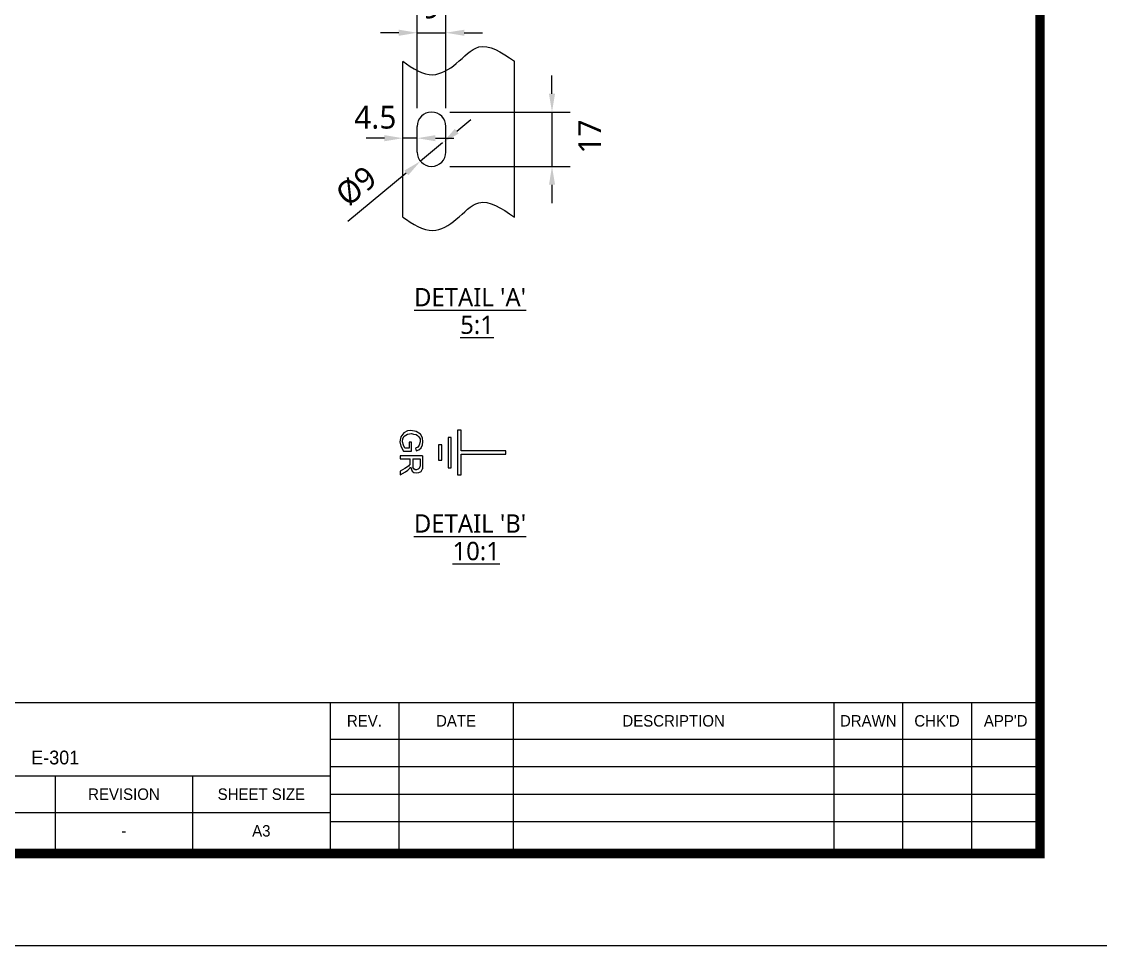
# Model space of a CAD drawing. Header units: millimetres. Extents: x 10297564 to 11610295, y -9287743 to -8409454.
# Drawn here: x 10440529 to 10464082, y -9123565 to -9103410 of the extents above; entities that cross this region are included whole.
import ezdxf
from ezdxf.enums import TextEntityAlignment as Align

# ---------------------------------------------------------------- set-up
doc = ezdxf.new("R2010")
doc.units = ezdxf.units.MM
doc.header["$LTSCALE"] = 100
for name, color, linetype in [('_도곽_마크', 7, 'Continuous'), ('BOX', 7, 'Continuous'), ('BOX_Def', 8, 'Continuous'), ('E1', 1, 'Continuous')]:
    doc.layers.add(name, color=color, linetype=linetype)
doc.layers.add('DIJ1-TEXT', color=7, linetype='Continuous', lineweight=5)
doc.layers.add('TITLE', color=7, linetype='Continuous', lineweight=0)
doc.styles.add('HL-S1', font='DotumChe.ttf')
doc.styles.add('MG', font='malgun.ttf')
doc.styles.add('RomanS', font='Dotum.ttf')
doc.dimstyles.new('HL-100', dxfattribs={"dimscale": 100, "dimtxt": 3, "dimasz": 4, "dimexe": 2, "dimexo": 2, "dimgap": 1, "dimtad": 1, "dimdec": 0, "dimzin": 0, "dimlunit": 6, "dimtxsty": 'HL-S1', "dimblk": 'DOTSMALL', "dimcen": 4, "dimdle": 2, "dimclrd": 256, "dimclre": 256, "dimclrt": 4, "dimazin": 0, "dimtfac": 1, "dimtdec": 0, "dimtix": 1, "dimtmove": 2, "dimatfit": 3, "dimldrblk": 'DOTSMALL', "dimfxl": 1.5, "dimtolj": 1, "dimtzin": 0, "dimlwd": -1, "dimlwe": -1, "dimarcsym": 0})

# ---------------------------------------------------------------- blocks, each defined once
blk = doc.blocks.new('A$C78AD5414')
at = {"layer": '_도곽_마크'}
for p, q in [((656, 53), (811, 53)), ((656, 45), (811, 45)), ((656, 39), (811, 39)), ((656, 33), (811, 33)), ((656, 27), (811, 27))]:
    blk.add_line(p, q, dxfattribs=at)
for points in [[(536, 53), (656, 53)], [(656, 53), (656, 21)], [(656, 53), (656, 21)], [(671, 53), (671, 21)], [(696, 53), (696, 21)], [(766, 53), (766, 21)], [(781, 53), (781, 21)], [(796, 53), (796, 21)], [(811, 53), (811, 21)], [(536, 37), (656, 37)], [(596, 37), (596, 21)], [(626, 37), (626, 21)], [(536, 29), (656, 29)], [(40, 21), (811, 21)]]:
    blk.add_lwpolyline(points, dxfattribs=at)
at = {"layer": 'BOX', "const_width": 2}
blk.add_lwpolyline([(40, 20), (40, 574), (811, 574), (811, 20)], close=True, dxfattribs=at)
at = {"layer": 'BOX_Def'}
blk.add_lwpolyline([(0, 0), (841, 0), (841, 594), (0, 594)], close=True, dxfattribs=at)
at = {"layer": 'DIJ1-TEXT', "style": 'RomanS'}
for s, p in [('REV.', (663.5, 49)), ('DATE', (683.5, 49)), ('DESCRIPTION', (731, 49)), ('DRAWN', (773.5, 49)), ("CHK'D", (788.5, 49)), ("APP'D", (803.5, 49)), ('REVISION', (611, 33)), ('SHEET SIZE', (641, 33))]:
    blk.add_text(s, height=2.5, dxfattribs=at).set_placement(p, align=Align.MIDDLE)
blk = doc.blocks.new('*D76')
at = {"layer": 'defpoints', "color": 0, "transparency": 16777216}
for p in [(10448851, -9105954), (10448851, -9105954), (10449165, -9105954)]:
    blk.add_point(p, dxfattribs=at)
at = {"layer": 'E1', "color": 1, "transparency": 16777216}
for p, q in [((10448451, -9105954), (10448051, -9105954)), ((10449165, -9105954), (10448851, -9105954)), ((10449565, -9105954), (10449965, -9105954))]:
    blk.add_line(p, q, dxfattribs=at)
for points in [[(10448451, -9105887), (10448451, -9106020), (10448851, -9105954)], [(10449565, -9105887), (10449565, -9106020), (10449165, -9105954)]]:
    blk.add_solid(points, dxfattribs=at)
at = {"layer": 'E1', "color": 7, "transparency": 16777216, "insert": (10448252, -9105499), "char_height": 500, "attachment_point": 5, "style": 'MG'}
blk.add_mtext('\\A1;4.5', dxfattribs=at)
blk = doc.blocks.new('_DotSmall')
at = {"color": 0, "linetype": 'ByBlock', "const_width": 0.5}
blk.add_lwpolyline([(-0.0625, 0, 1), (0.0625, 0, 1)], format="xyb", close=True, dxfattribs=at)
blk = doc.blocks.new('*D77')
at = {"layer": 'defpoints', "color": 0, "transparency": 16777216}
for p in [(10449479, -9105384), (10449479, -9106570), (10452109, -9106570)]:
    blk.add_point(p, dxfattribs=at)
at = {"layer": 'E1', "color": 1, "transparency": 16777216}
for p, q in [((10452109, -9104984), (10452109, -9104584)), ((10449879, -9105384), (10452509, -9105384)), ((10452109, -9105384), (10452109, -9106570)), ((10449879, -9106570), (10452509, -9106570)), ((10452109, -9106970), (10452109, -9107370))]:
    blk.add_line(p, q, dxfattribs=at)
for points in [[(10452043, -9104984), (10452176, -9104984), (10452109, -9105384)], [(10452043, -9106970), (10452176, -9106970), (10452109, -9106570)]]:
    blk.add_solid(points, dxfattribs=at)
at = {"layer": 'E1', "color": 7, "transparency": 16777216, "insert": (10452932, -9105920), "char_height": 500, "attachment_point": 5, "rotation": 90, "style": 'MG'}
blk.add_mtext('\\A1;17', dxfattribs=at)
blk = doc.blocks.new('*D78')
at = {"layer": 'defpoints', "color": 0, "transparency": 16777216}
for p in [(10449793, -9103653), (10449165, -9105698), (10449793, -9105698)]:
    blk.add_point(p, dxfattribs=at)
at = {"layer": 'E1', "color": 1, "transparency": 16777216}
for p, q in [((10449165, -9105298), (10449165, -9103253)), ((10449793, -9105298), (10449793, -9103253)), ((10448765, -9103653), (10448365, -9103653)), ((10449165, -9103653), (10449793, -9103653)), ((10450193, -9103653), (10450593, -9103653))]:
    blk.add_line(p, q, dxfattribs=at)
for points in [[(10448765, -9103587), (10448765, -9103720), (10449165, -9103653)], [(10450193, -9103587), (10450193, -9103720), (10449793, -9103653)]]:
    blk.add_solid(points, dxfattribs=at)
at = {"layer": 'E1', "color": 7, "transparency": 16777216, "insert": (10449479, -9103091), "char_height": 500, "attachment_point": 5, "style": 'MG'}
blk.add_mtext('\\A1;9', dxfattribs=at)
blk = doc.blocks.new('*D84')
at = {"layer": 'defpoints', "color": 0, "transparency": 16777216}
for p in [(10449721, -9106056), (10449237, -9106456)]:
    blk.add_point(p, dxfattribs=at)
at = {"layer": 'E1', "color": 1, "transparency": 16777216}
for p, q in [((10450029, -9105801), (10450337, -9105546)), ((10449721, -9106056), (10449237, -9106456)), ((10447655, -9107763), (10448928, -9106711))]:
    blk.add_line(p, q, dxfattribs=at)
for points in [[(10449986, -9105750), (10450071, -9105852), (10449721, -9106056)], [(10448886, -9106659), (10448971, -9106762), (10449237, -9106456)]]:
    blk.add_solid(points, dxfattribs=at)
at = {"layer": 'E1', "color": 7, "transparency": 16777216, "insert": (10447839, -9107003), "char_height": 500, "attachment_point": 5, "rotation": 39.5778, "style": 'MG'}
blk.add_mtext('\\A1;%%C9', dxfattribs=at)

msp = doc.modelspace()

# ---------------------------------------------------------------- linework, layer by layer
for p, q in [((10448851, -9107673.7), (10448851, -9104279.9)), ((10451292, -9107678.7), (10451292, -9104274.9)), ((10449164.8, -9106255.8), (10449164.8, -9105697.8)), ((10449792.5, -9106255.8), (10449792.5, -9105697.8))]:
    msp.add_line(p, q)
at = {"color": 7, "linetype": 'Continuous'}
for p, q in [((10448805.6, -9112467.2), (10448785.9, -9112575.7)), ((10448874.6, -9112378.5), (10448805.6, -9112467.2)), ((10448845, -9112575.7), (10448854.8, -9112507)), ((10448854.8, -9112507), (10448884.4, -9112457.7)), ((10448953.5, -9112339.1), (10448874.6, -9112378.5)), ((10448884.4, -9112457.7), (10448953.5, -9112408.4)), ((10449026.9, -9112329.9), (10448953.5, -9112339.1)), ((10448953.5, -9112408.4), (10449043.8, -9112398.4)), ((10449140.9, -9112350.7), (10449026.9, -9112329.9)), ((10449043.8, -9112398.4), (10449083.2, -9112408.2)), ((10449083.2, -9112408.2), (10449142, -9112418)), ((10449239.5, -9112409.9), (10449140.9, -9112350.7)), ((10449142, -9112418), (10449170.5, -9112437)), ((10449170.5, -9112437), (10449200.1, -9112466.5)), ((10449200.1, -9112466.5), (10449229.6, -9112515.8)), ((10449279, -9112488.8), (10449239.5, -9112409.9)), ((10449288.8, -9112576.6), (10449279, -9112488.8)), ((10449910.3, -9112482), (10449841.3, -9112482)), ((10449841.3, -9112482), (10449841.3, -9113142.9)), ((10449910.3, -9113142.9), (10449910.3, -9112482)), ((10450127.3, -9112324.2), (10450048.4, -9112324.2)), ((10450048.4, -9112324.2), (10450048.4, -9113300.6)), ((10450127.3, -9112777.8), (10450127.3, -9112324.2)), ((10448785.9, -9112575.7), (10448805.6, -9112674.3)), ((10448805.6, -9112674.3), (10448864.7, -9112782.9)), ((10448864.7, -9112654.7), (10448845, -9112575.7)), ((10448894.3, -9112713.8), (10448864.7, -9112654.7)), ((10448992.9, -9112713.8), (10448894.3, -9112713.8)), ((10449042.3, -9112585.6), (10448992.9, -9112585.6)), ((10448992.9, -9112585.6), (10448992.9, -9112713.8)), ((10449042.3, -9112782.9), (10449042.3, -9112585.6)), ((10449179.9, -9112694.1), (10449131, -9112713.6)), ((10449131, -9112713.6), (10449140.9, -9112773)), ((10449209.8, -9112654.2), (10449179.9, -9112694.1)), ((10449200.2, -9112753.3), (10449252.1, -9112711.7)), ((10449229.6, -9112575), (10449209.8, -9112654.2)), ((10449229.6, -9112515.8), (10449229.6, -9112575)), ((10449252.1, -9112711.7), (10449279, -9112645)), ((10449279, -9112645), (10449288.8, -9112576.6)), ((10449703.2, -9112644.8), (10449634.1, -9112644.8)), ((10449634.1, -9112644.8), (10449634.1, -9112980.1)), ((10449703.2, -9112980.1), (10449703.2, -9112644.8)), ((10449279, -9112881.5), (10448795.7, -9112881.5)), ((10448795.7, -9112881.5), (10448795.7, -9112950.5)), ((10448795.7, -9112950.5), (10449012.6, -9112950.5)), ((10448864.7, -9112782.9), (10449042.3, -9112782.9)), ((10449012.6, -9113058.9), (10449012.6, -9112950.5)), ((10449071.9, -9112950.5), (10449229.6, -9112950.5)), ((10449071.9, -9112950.5), (10449071.9, -9113128.1)), ((10449140.9, -9112773), (10449200.2, -9112753.3)), ((10449229.6, -9112950.5), (10449229.6, -9113098.5)), ((10449279, -9112881.5), (10449279, -9113167.4)), ((10449634.1, -9112980.1), (10449703.2, -9112980.1)), ((10451103.7, -9112777.8), (10450127.3, -9112777.8)), ((10450127.3, -9112847), (10451103.7, -9112847)), ((10450127.3, -9113300.6), (10450127.3, -9112847)), ((10451103.7, -9112847), (10451103.7, -9112777.8)), ((10448894.3, -9113157.5), (10448795.7, -9113216.6)), ((10448973.1, -9113108.2), (10448894.3, -9113157.5)), ((10448908.3, -9113231.1), (10448963.4, -9113194.6)), ((10448963.4, -9113194.6), (10449012.7, -9113145.2)), ((10448992.9, -9113088.5), (10448973.1, -9113108.2)), ((10449012.6, -9113058.9), (10448992.9, -9113088.5)), ((10449012.7, -9113145.2), (10449022.5, -9113125.7)), ((10449022.5, -9113125.7), (10449052.9, -9113216.7)), ((10449091.6, -9113167.4), (10449071.9, -9113128.1)), ((10449121.1, -9113187.2), (10449091.6, -9113167.4)), ((10449150.7, -9113187.2), (10449121.1, -9113187.2)), ((10449190.1, -9113177.3), (10449150.7, -9113187.2)), ((10449210, -9113157.3), (10449190.1, -9113177.3)), ((10449229.6, -9113098.5), (10449210, -9113157.3)), ((10449249.4, -9113226.7), (10449279, -9113167.4)), ((10449841.3, -9113142.9), (10449910.3, -9113142.9)), ((10448795.7, -9113216.6), (10448795.7, -9113295.6)), ((10448795.7, -9113295.6), (10448908.3, -9113231.1)), ((10449052.9, -9113216.7), (10449092.4, -9113246.4)), ((10449092.4, -9113246.4), (10449151.2, -9113256.1)), ((10449151.2, -9113256.1), (10449200.2, -9113246.4)), ((10449200.2, -9113246.4), (10449249.4, -9113226.7)), ((10450048.4, -9113300.6), (10450127.3, -9113300.6))]:
    msp.add_line(p, q, dxfattribs=at)
for centre, start, end in [((10449478.7, -9105697.8), 0, 180), ((10449478.7, -9106255.8), 180, 0)]:
    msp.add_arc(centre, 313.8, start, end)
for points in [[(10448851, -9104274.9), (10449069.7, -9104426.5), (10449459.4, -9104696.6), (10450050.9, -9104341.3), (10450539.4, -9103778.8), (10450995.7, -9104073.7), (10451292, -9104274.9)], [(10448851, -9107673.7), (10449069.7, -9107825.3), (10449459.4, -9108095.4), (10450050.9, -9107740.1), (10450539.4, -9107177.6), (10450995.7, -9107472.5), (10451292, -9107678.7)]]:
    msp.add_open_spline(points, degree=3, knots=[0, 0, 0, 0, 51.7730461, 92.2727378, 135.9104078, 193.6258123, 193.6258123, 193.6258123, 193.6258123])

# ---------------------------------------------------------------- block references
at = {"layer": 'TITLE', "color": 4, "xscale": 99.9999999987065, "yscale": 99.9999999987065, "zscale": 99.9999999987065}
msp.add_blockref('A$C78AD5414', (10381664, -9123565.4), dxfattribs=at)

# ---------------------------------------------------------------- texts
at = {"style": 'MG'}
for s, p in [("%%UDETAIL 'A'", (10449097.4, -9109623.6)), ('%%U5:1', (10450105.3, -9110223.6)), ("%%UDETAIL 'B'", (10449093.9, -9114560.7)), ('%%U10:1', (10449937, -9115160.7))]:
    msp.add_text(s, height=400, dxfattribs=at).set_placement(p)
at = {"layer": 'DIJ1-TEXT', "color": 2, "style": 'RomanS'}
for s, height, p in [('E-301', 300, (10441264, -9119465.4)), ('A3', 250, (10445764, -9121065.4))]:
    msp.add_text(s, height=height, dxfattribs=at).set_placement(p, align=Align.MIDDLE)
msp.add_text('-', height=250, dxfattribs=at).set_placement((10442764, -9121065.4), align=Align.MIDDLE_CENTER)

# ---------------------------------------------------------------- dimensions: what is measured, and where the dimension line sits
at = {"layer": 'E1'}
for base, p1, p2, text, picture, middle in [((10449792.5, -9103653.2), (10449164.8, -9105697.8), (10449792.5, -9105697.8), '9', '*D78', (10449478.7, -9103091.2)), ((10448851, -9105953.6), (10449164.8, -9105953.6), (10448851, -9105953.6), '4.5', '*D76', (10448252.1, -9105499.3))]:
    dim = msp.add_linear_dim(base=base, p1=p1, p2=p2, text=text, dimstyle='HL-100', override={"dimscale": 200, "dimtxt": 2.5, "dimasz": 2, "dimtxsty": 'MG', "dimsah": 1, "dimclrd": 1, "dimclre": 1, "dimclrt": 7}, dxfattribs=at)
    dim.commit()
    dim.dimension.update_dxf_attribs({"geometry": picture, "text_midpoint": middle, "dimtype": 160})
dim = msp.add_linear_dim(base=(10452109.4, -9106569.6), p1=(10449478.7, -9105384), p2=(10449478.7, -9106569.6), angle=90, text='17', dimstyle='HL-100', override={"dimscale": 200, "dimtxt": 2.5, "dimasz": 2, "dimtxsty": 'MG', "dimsah": 1, "dimclrd": 1, "dimclre": 1, "dimclrt": 7}, dxfattribs=at)
dim.commit()
dim.dimension.update_dxf_attribs({"geometry": '*D77', "text_midpoint": (10452931.6, -9105920), "dimtype": 160})
dim = msp.add_diameter_dim_2p(p1=(10449720.6, -9106055.8), p2=(10449236.8, -9106455.7), text='%%C9', dimstyle='HL-100', override={"dimscale": 200, "dimtxt": 2.5, "dimasz": 2, "dimtxsty": 'MG', "dimsah": 1, "dimclrd": 1, "dimclre": 1, "dimclrt": 7}, dxfattribs=at)
dim.commit()
dim.dimension.update_dxf_attribs({"geometry": '*D84', "text_midpoint": (10447838.9, -9107003.3)})

doc.saveas('drawing.dxf')
